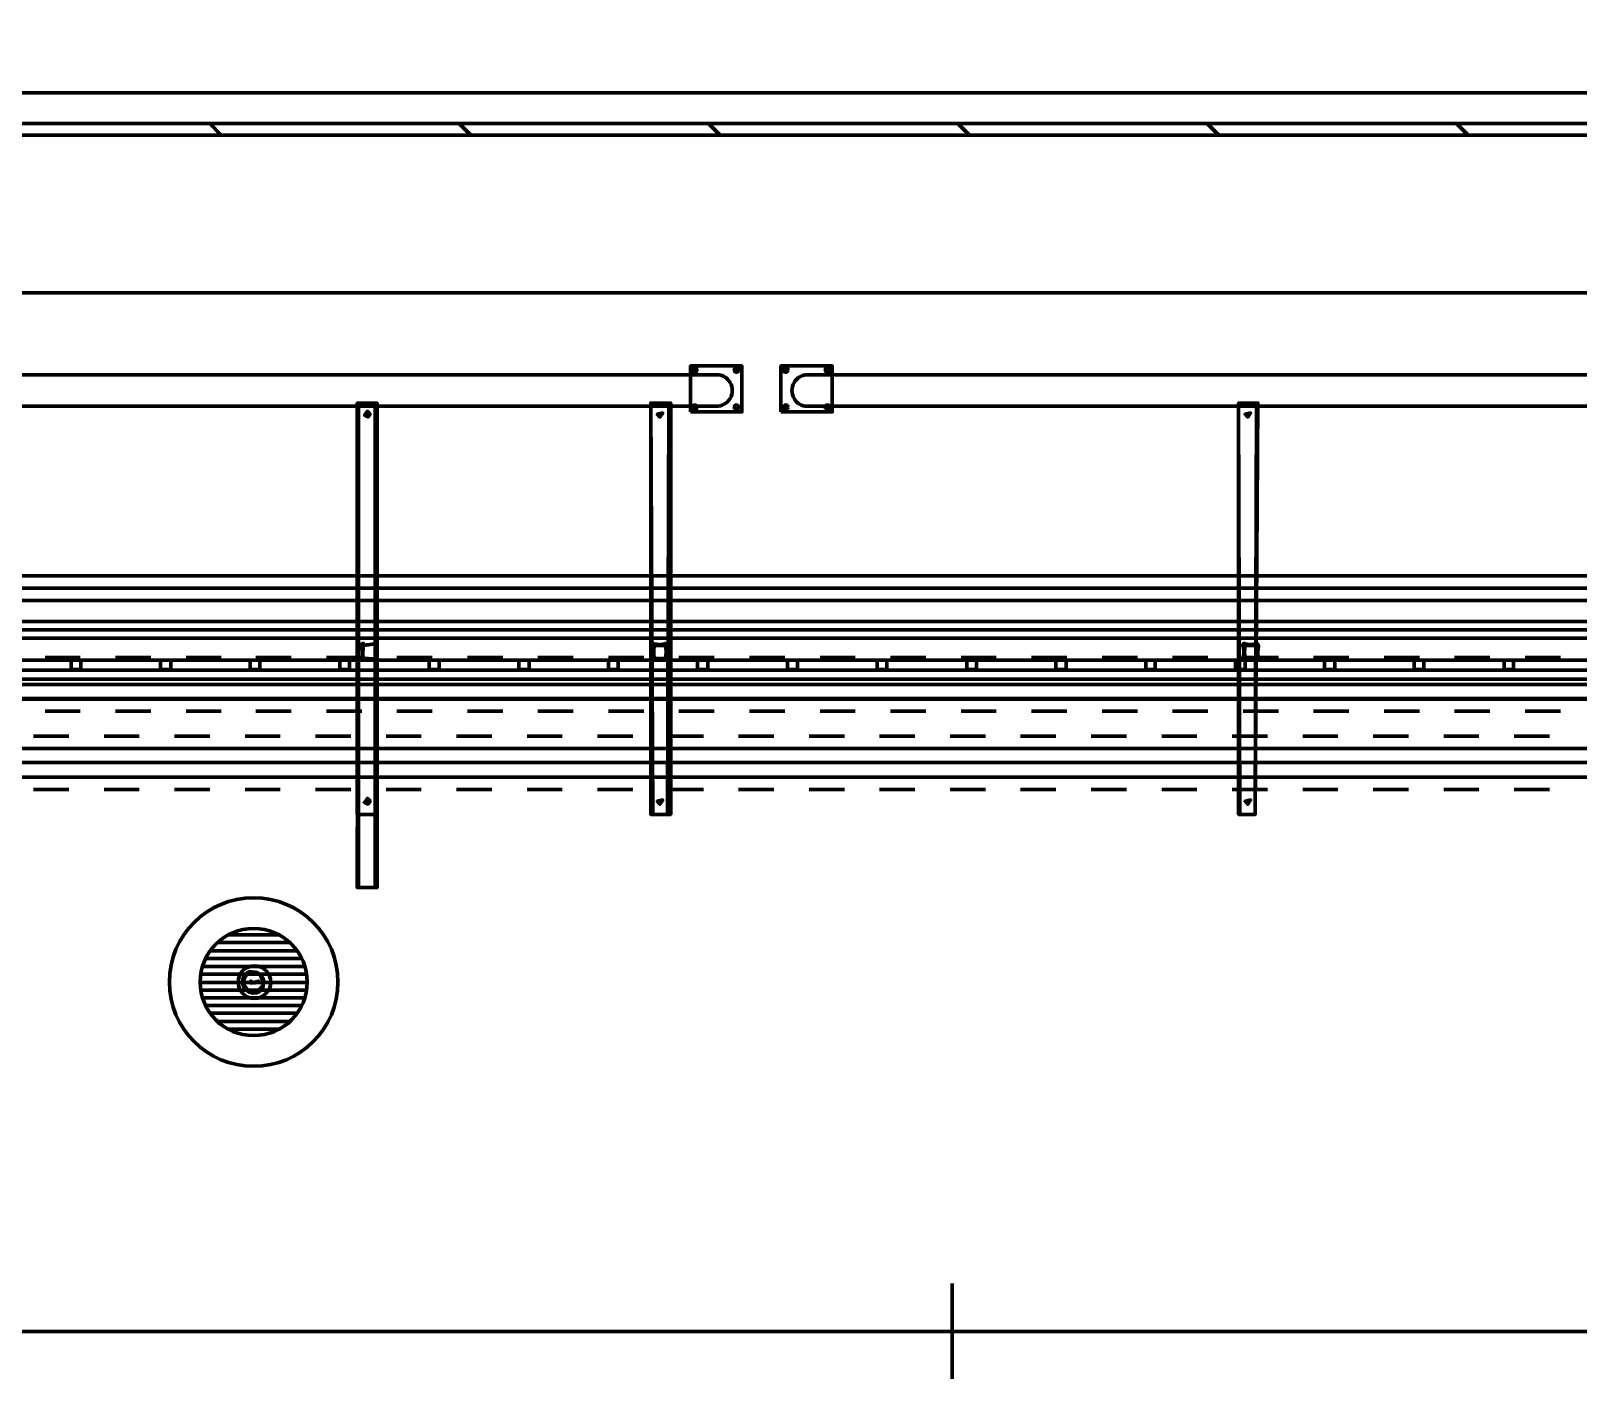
# Model space of a CAD drawing. Extents: x 0 to 1153, y 0 to 816.
# Drawn here: x 271.18 to 296.72, y 556.39 to 578.5 of the extents above; entities that cross this region are included whole.
import ezdxf

# ---------------------------------------------------------------- set-up
doc = ezdxf.new("R2010")
doc.units = 0
doc.header["$MEASUREMENT"] = 0
for name, color, linetype in [('Arch', 7, 'Continuous'), ('EQUIPMENTS', 7, 'Continuous'), ('Hatch', 7, 'Continuous'), ('PIPE', 7, 'Continuous')]:
    doc.layers.add(name, color=color, linetype=linetype)

msp = doc.modelspace()

# ---------------------------------------------------------------- linework, layer by layer
at = {"layer": 'Arch', "color": 11, "linetype": 'Continuous', "lineweight": 211}
for p, q in [((274.32, 576.781), (274.129, 576.972)), ((278.437, 576.781), (278.246, 576.972)), ((282.554, 576.781), (282.363, 576.972)), ((286.671, 576.781), (286.48, 576.972)), ((290.788, 576.781), (290.597, 576.972)), ((294.905, 576.781), (294.714, 576.972)), ((917.988, 574.178), (110.871, 574.178))]:
    msp.add_line(p, q, dxfattribs=at)
for points in [[(113.961, 576.972), (487.701, 576.972), (487.701, 638.81), (487.892, 638.81), (683.154, 638.81), (683.154, 638.609), (683.154, 383.254), (870.49, 383.254), (870.49, 383.053), (683.154, 383.053), (682.964, 383.064), (487.892, 383.064), (487.701, 383.064), (487.701, 454.3), (113.961, 454.3)], [(232.177, 577.48), (233.669, 577.48), (233.669, 577.511), (193.601, 577.511), (232.918, 577.511), (233.669, 577.511), (233.669, 577.48), (494.834, 577.48)], [(494.834, 577.48), (232.177, 577.48)], [(113.961, 576.781), (487.701, 576.781), (487.701, 454.501), (113.961, 454.501)]]:
    msp.add_lwpolyline(points, dxfattribs=at)
for points in [[(282.067, 572.209), (282.067, 572.971), (282.914, 572.971), (282.914, 572.209)], [(283.559, 572.209), (283.559, 572.971), (284.406, 572.971), (284.406, 572.209)]]:
    msp.add_lwpolyline(points, close=True, dxfattribs=at)
for points in [[(282.719, 572.432, 0.273528), (282.719, 572.696, 0.273698), (282.501, 572.823), (267.596, 572.822), (267.541, 572.812), (267.491, 572.791), (267.435, 572.75), (267.392, 572.695, 0.273764), (267.392, 572.432, 0.273636), (267.61, 572.304), (282.487, 572.303, 0.273617)], [(299.102, 572.431, 0.273528), (299.103, 572.696, 0.273689), (298.884, 572.823), (284.007, 572.824, 0.273688), (283.776, 572.695, 0.273765), (283.776, 572.432, 0.273608), (283.993, 572.304), (298.87, 572.304, 0.273607)]]:
    msp.add_lwpolyline(points, format="xyb", close=True, dxfattribs=at)
for centre in [(282.136, 572.902), (282.824, 572.902), (283.639, 572.902), (284.327, 572.902), (282.136, 572.288), (282.824, 572.288), (283.639, 572.288), (284.327, 572.288)]:
    msp.add_circle(centre, 0.037, dxfattribs=at)
at = {"layer": 'EQUIPMENTS', "color": 251, "linetype": 'Continuous', "lineweight": 211}
for p, q in [((286.385, 557.816), (286.385, 534.607)), ((645.329, 557.022), (113.961, 557.022))]:
    msp.add_line(p, q, dxfattribs=at)
at = {"layer": 'Hatch', "color": 3, "linetype": 'Continuous', "lineweight": 211}
msp.add_line((276.585, 572.357), (276.617, 572.357), dxfattribs=at)
at = {"layer": 'Hatch', "color": 5, "linetype": 'Continuous', "lineweight": 211}
for p, q in [((477.414, 567.796), (113.961, 567.796)), ((274.436, 563.573), (275.294, 563.573)), ((274.14, 563.309), (275.579, 563.309)), ((274.257, 563.446), (275.474, 563.446)), ((274.013, 563.054), (275.706, 563.054)), ((274.066, 563.182), (275.664, 563.182)), ((273.981, 562.79), (275.749, 562.79)), ((273.992, 562.927), (275.738, 562.927)), ((273.992, 562.663), (275.738, 562.663)), ((274.013, 562.536), (275.706, 562.536)), ((274.066, 562.409), (275.664, 562.409)), ((274.14, 562.282), (275.579, 562.282)), ((274.257, 562.144), (275.474, 562.144)), ((274.436, 562.017), (275.294, 562.017))]:
    msp.add_line(p, q, dxfattribs=at)
at = {"layer": 'Hatch', "color": 3, "linetype": 'Continuous', "lineweight": 211}
for points in [[(276.86, 572.357), (276.564, 572.357), (276.86, 572.357), (276.617, 572.357), (276.564, 572.357), (276.86, 572.357), (276.617, 572.357), (276.892, 572.357), (276.564, 572.357), (276.86, 572.357), (276.86, 564.356), (276.892, 572.357), (276.892, 564.356), (276.585, 564.356), (276.585, 572.357), (276.564, 564.356), (276.585, 572.357), (276.585, 565.563), (276.564, 572.357), (276.564, 565.563), (276.86, 565.563), (276.86, 572.357), (276.892, 565.563)], [(276.648, 568.351), (276.66, 568.367), (276.663, 568.367), (276.627, 568.351), (276.634, 568.373), (276.655, 568.387), (276.661, 568.388), (276.648, 568.351), (276.651, 568.361), (276.66, 568.367), (276.663, 568.367), (276.627, 568.351), (276.634, 568.373), (276.664, 568.388)], [(276.865, 568.363), (276.871, 568.353), (276.866, 568.387), (276.886, 568.371), (276.892, 568.354), (276.865, 568.363), (276.87, 568.355), (276.871, 568.353), (276.855, 568.367), (276.864, 568.364), (276.855, 568.388), (276.864, 568.387), (276.855, 568.367), (276.864, 568.364), (276.855, 568.388), (276.877, 568.381), (276.891, 568.36), (276.892, 568.354), (276.871, 568.346), (276.892, 568.145), (276.871, 568.346), (276.866, 568.115), (276.858, 568.113), (276.86, 568.134), (276.648, 568.145), (276.669, 568.357), (276.86, 568.378), (276.638, 568.346), (276.669, 568.113), (276.86, 568.134), (276.648, 568.145), (276.669, 568.357), (276.86, 568.378), (276.638, 568.346), (276.669, 568.113), (276.892, 568.145)], [(281.443, 568.351), (281.453, 568.367), (281.457, 568.367), (281.421, 568.351), (281.429, 568.373), (281.447, 568.387), (281.455, 568.388), (281.443, 568.351), (281.446, 568.361), (281.453, 568.367), (281.457, 568.367), (281.421, 568.351), (281.429, 568.373), (281.458, 568.388)], [(281.649, 568.367), (281.664, 568.356), (281.665, 568.353), (281.649, 568.388), (281.671, 568.381), (281.684, 568.363), (281.686, 568.354), (281.649, 568.367), (281.658, 568.364), (281.664, 568.356), (281.665, 568.353), (281.649, 568.388), (281.671, 568.381), (281.684, 568.363), (281.686, 568.354), (281.453, 568.346), (281.464, 568.134), (281.675, 568.145), (281.686, 568.346), (281.654, 568.113), (281.432, 568.145), (281.464, 568.378), (281.675, 568.346), (281.654, 568.134), (281.453, 568.145), (281.464, 568.357), (281.654, 568.378), (281.432, 568.346), (281.464, 568.113), (281.686, 568.145)], [(291.2, 568.351), (291.212, 568.367), (291.215, 568.367), (291.179, 568.351), (291.186, 568.373), (291.207, 568.387), (291.213, 568.388), (291.2, 568.351), (291.203, 568.361), (291.212, 568.367), (291.215, 568.367), (291.179, 568.351), (291.186, 568.373), (291.216, 568.388)], [(291.407, 568.367), (291.422, 568.356), (291.423, 568.353), (291.407, 568.388), (291.429, 568.381), (291.443, 568.36), (291.444, 568.354), (291.407, 568.367), (291.416, 568.364), (291.422, 568.356), (291.423, 568.353), (291.407, 568.388), (291.429, 568.381), (291.443, 568.36), (291.444, 568.354), (291.2, 568.346), (291.222, 568.134), (291.423, 568.145), (291.444, 568.346), (291.412, 568.113), (291.19, 568.145), (291.222, 568.378), (291.423, 568.346), (291.412, 568.134), (291.2, 568.145), (291.222, 568.357), (291.412, 568.378), (291.19, 568.346), (291.222, 568.113), (291.444, 568.145)], [(276.664, 568.134), (276.649, 568.147), (276.648, 568.149), (276.664, 568.113), (276.642, 568.12), (276.629, 568.139), (276.627, 568.147), (276.664, 568.134), (276.655, 568.138), (276.649, 568.147), (276.648, 568.149), (276.664, 568.113), (276.642, 568.12), (276.627, 568.15)], [(276.871, 568.15), (276.86, 568.135), (276.856, 568.135), (276.892, 568.15), (276.885, 568.129), (276.864, 568.114), (276.858, 568.113), (276.871, 568.15), (276.868, 568.141), (276.86, 568.135), (276.856, 568.135), (276.892, 568.15), (276.866, 568.115)], [(281.458, 568.134), (281.443, 568.147), (281.443, 568.149), (281.458, 568.113), (281.437, 568.12), (281.422, 568.141), (281.422, 568.147), (281.458, 568.134), (281.449, 568.138), (281.443, 568.147), (281.443, 568.149), (281.458, 568.113), (281.437, 568.12), (281.421, 568.15)], [(281.665, 568.15), (281.653, 568.135), (281.65, 568.135), (281.686, 568.15), (281.679, 568.129), (281.658, 568.114), (281.652, 568.113), (281.665, 568.15), (281.662, 568.141), (281.653, 568.135), (281.65, 568.135), (281.686, 568.15), (281.679, 568.129), (281.649, 568.113)], [(291.216, 568.134), (291.201, 568.147), (291.2, 568.149), (291.216, 568.113), (291.194, 568.12), (291.181, 568.139), (291.179, 568.147), (291.216, 568.134), (291.207, 568.138), (291.201, 568.147), (291.2, 568.149), (291.216, 568.113), (291.194, 568.12), (291.179, 568.15)], [(291.423, 568.15), (291.412, 568.135), (291.408, 568.135), (291.444, 568.15), (291.437, 568.129), (291.416, 568.114), (291.41, 568.113), (291.423, 568.15), (291.42, 568.141), (291.412, 568.135), (291.408, 568.135), (291.444, 568.15), (291.437, 568.129), (291.407, 568.113)]]:
    msp.add_lwpolyline(points, close=True, dxfattribs=at)
for points in [[(276.775, 572.172), (276.743, 572.127), (276.684, 572.154), (276.775, 572.172), (276.732, 572.22), (276.684, 572.154), (276.775, 572.172), (276.743, 572.127), (276.684, 572.154), (276.68, 572.168)], [(281.686, 565.563), (281.411, 565.563), (281.739, 565.563), (281.411, 565.563), (281.686, 565.563), (281.707, 572.357), (281.739, 565.563), (281.739, 572.357), (281.411, 572.357), (281.411, 565.563), (281.411, 572.357), (281.443, 565.563)], [(281.686, 572.357), (281.411, 572.357), (281.686, 572.357), (281.739, 572.357), (281.443, 572.357)], [(281.517, 572.172), (281.607, 572.194), (281.517, 572.172), (281.56, 572.125), (281.607, 572.194), (281.517, 572.172), (281.607, 572.194), (281.607, 572.194)], [(291.391, 565.563), (291.116, 565.563), (291.391, 565.563), (291.116, 565.563), (291.391, 565.563), (291.412, 572.357), (291.391, 565.563), (291.433, 572.357), (291.116, 572.357), (291.116, 565.563), (291.116, 572.357), (291.137, 565.563)], [(291.391, 572.357), (291.116, 572.357), (291.433, 572.357), (291.116, 572.357)], [(291.222, 572.172), (291.312, 572.194), (291.222, 572.172), (291.265, 572.125), (291.312, 572.194), (291.222, 572.172), (291.312, 572.194), (291.312, 572.194)], [(276.775, 565.78), (276.743, 565.735), (276.684, 565.761), (276.775, 565.78), (276.732, 565.827), (276.684, 565.761), (276.775, 565.78), (276.743, 565.735), (276.684, 565.761), (276.68, 565.776)], [(281.517, 565.78), (281.607, 565.802), (281.517, 565.78), (281.56, 565.732), (281.607, 565.802), (281.517, 565.78), (281.607, 565.802), (281.607, 565.802)], [(291.222, 565.78), (291.312, 565.802), (291.222, 565.78), (291.265, 565.732), (291.312, 565.802), (291.222, 565.78), (291.312, 565.802), (291.312, 565.802)], [(276.617, 565.563), (276.892, 565.563), (276.617, 565.563), (276.564, 565.563), (276.86, 565.563)], [(276.617, 564.356), (276.892, 564.356), (276.617, 564.356), (276.564, 564.356), (276.86, 564.356)]]:
    msp.add_lwpolyline(points, dxfattribs=at)
at = {"layer": 'Hatch', "color": 5, "linetype": 'Continuous', "lineweight": 211}
for points in [[(113.961, 568.113), (477.414, 568.113), (477.414, 567.468), (477.414, 568.113), (477.414, 567.468), (113.961, 567.468), (477.414, 567.468), (477.414, 568.113), (113.961, 568.113), (477.414, 568.113)], [(271.843, 567.955), (272.002, 567.955), (272.002, 568.113), (271.843, 568.113), (271.843, 567.955), (272.002, 567.955), (272.002, 568.113), (271.843, 568.113)], [(273.315, 567.955), (273.484, 567.955), (273.484, 568.113), (273.315, 568.113), (273.315, 567.955), (273.484, 567.955), (273.484, 568.113), (273.315, 568.113)], [(274.796, 567.955), (274.955, 567.955), (274.955, 568.113), (274.796, 568.113), (274.796, 567.955), (274.955, 567.955), (274.955, 568.113), (274.796, 568.113)], [(276.278, 567.955), (276.437, 567.955), (276.437, 568.113), (276.278, 568.113), (276.278, 567.955), (276.437, 567.955), (276.437, 568.113), (276.278, 568.113)], [(277.749, 567.955), (277.918, 567.955), (277.918, 568.113), (277.749, 568.113), (277.749, 567.955), (277.918, 567.955), (277.918, 568.113), (277.749, 568.113)], [(279.231, 567.955), (279.4, 567.955), (279.4, 568.113), (279.231, 568.113), (279.231, 567.955), (279.4, 567.955), (279.4, 568.113), (279.231, 568.113)], [(280.712, 567.955), (280.871, 567.955), (280.871, 568.113), (280.712, 568.113), (280.712, 567.955), (280.871, 567.955), (280.871, 568.113), (280.712, 568.113)], [(282.183, 567.955), (282.353, 567.955), (282.353, 568.113), (282.183, 568.113), (282.183, 567.955), (282.353, 567.955), (282.353, 568.113), (282.183, 568.113)], [(283.665, 567.955), (283.834, 567.955), (283.834, 568.113), (283.665, 568.113), (283.665, 567.955), (283.834, 567.955), (283.834, 568.113), (283.665, 568.113)], [(285.147, 567.955), (285.306, 567.955), (285.306, 568.113), (285.147, 568.113), (285.147, 567.955), (285.306, 567.955), (285.306, 568.113), (285.147, 568.113)], [(286.628, 567.955), (286.787, 567.955), (286.787, 568.113), (286.628, 568.113), (286.628, 567.955), (286.787, 567.955), (286.787, 568.113), (286.628, 568.113)], [(288.1, 567.955), (288.269, 567.955), (288.269, 568.113), (288.1, 568.113), (288.1, 567.955), (288.269, 567.955), (288.269, 568.113), (288.1, 568.113)], [(289.581, 567.955), (289.74, 567.955), (289.74, 568.113), (289.581, 568.113), (289.581, 567.955), (289.74, 567.955), (289.74, 568.113), (289.581, 568.113)], [(291.063, 567.955), (291.222, 567.955), (291.222, 568.113), (291.063, 568.113), (291.063, 567.955), (291.222, 567.955), (291.222, 568.113), (291.063, 568.113)], [(292.534, 567.955), (292.703, 567.955), (292.703, 568.113), (292.534, 568.113), (292.534, 567.955), (292.703, 567.955), (292.703, 568.113), (292.534, 568.113)], [(294.016, 567.955), (294.174, 567.955), (294.174, 568.113), (294.016, 568.113), (294.016, 567.955), (294.174, 567.955), (294.174, 568.113), (294.016, 568.113)], [(295.497, 567.955), (295.656, 567.955), (295.656, 568.113), (295.497, 568.113), (295.497, 567.955), (295.656, 567.955), (295.656, 568.113), (295.497, 568.113)], [(477.414, 567.468), (478.388, 567.468), (477.414, 567.468), (477.414, 567.637), (477.414, 567.468), (113.961, 567.468)]]:
    msp.add_lwpolyline(points, close=True, dxfattribs=at)
msp.add_lwpolyline([(274.854, 562.959), (274.906, 562.951), (274.961, 562.92), (274.994, 562.882), (275.018, 562.795), (275.01, 562.743), (274.979, 562.688), (274.93, 562.649), (274.868, 562.632), (274.815, 562.636), (274.758, 562.663), (274.722, 562.698), (274.699, 562.743), (274.758, 562.663), (274.815, 562.636), (274.868, 562.632), (274.93, 562.649), (275.01, 562.743), (275.018, 562.795), (275.006, 562.859), (274.961, 562.92), (274.906, 562.951), (274.854, 562.959), (274.906, 562.951), (274.987, 562.892), (275.018, 562.795), (275.01, 562.743), (275.004, 562.686), (274.952, 562.638), (274.899, 562.615), (274.839, 562.611), (274.782, 562.625), (274.723, 562.664), (274.684, 562.723), (274.67, 562.78), (274.675, 562.84), (274.697, 562.893), (274.745, 562.945), (274.796, 562.971), (274.854, 562.959), (274.796, 562.971), (274.745, 562.945), (274.697, 562.893), (274.675, 562.84), (274.67, 562.78), (274.684, 562.723), (274.723, 562.664), (274.782, 562.625), (274.839, 562.611), (274.899, 562.615), (274.952, 562.638), (275.004, 562.686), (275.01, 562.743), (275.018, 562.795), (275.01, 562.743), (275.004, 562.686), (274.952, 562.638), (274.899, 562.615), (274.839, 562.611), (274.782, 562.625), (274.723, 562.664), (274.684, 562.723), (274.67, 562.78), (274.675, 562.84), (274.67, 562.78), (274.684, 562.723), (274.723, 562.664), (274.782, 562.625), (274.839, 562.611), (274.899, 562.615), (274.952, 562.638), (275.004, 562.686), (275.01, 562.743), (275.018, 562.795), (275.01, 562.743), (274.951, 562.663), (274.906, 562.64), (274.854, 562.631), (274.803, 562.64), (274.758, 562.663), (274.722, 562.698), (274.699, 562.743), (274.675, 562.84), (274.697, 562.893), (274.734, 562.936), (274.782, 562.966), (274.854, 562.959), (274.906, 562.951), (274.961, 562.92), (274.994, 562.882), (275.018, 562.795), (275.01, 562.743), (274.979, 562.688), (274.93, 562.649), (274.868, 562.632), (274.815, 562.636), (274.758, 562.663), (274.722, 562.698), (274.699, 562.743), (274.758, 562.663), (274.815, 562.636), (274.868, 562.632), (274.93, 562.649), (275.01, 562.743), (275.018, 562.795), (275.006, 562.859), (274.961, 562.92), (274.906, 562.951), (274.854, 562.959), (274.906, 562.951), (274.987, 562.892), (275.018, 562.795), (275.01, 562.743), (275.004, 562.686), (274.952, 562.638), (274.899, 562.615), (274.839, 562.611), (274.782, 562.625), (274.723, 562.664), (274.684, 562.723), (274.67, 562.78), (274.675, 562.84), (274.697, 562.893), (274.745, 562.945), (274.796, 562.971), (274.854, 562.959), (274.796, 562.971), (274.745, 562.945), (274.697, 562.893), (274.675, 562.84), (274.67, 562.78), (274.684, 562.723), (274.723, 562.664), (274.782, 562.625), (274.839, 562.611), (274.899, 562.615), (274.952, 562.638), (275.004, 562.686), (275.01, 562.743), (275.018, 562.795), (275.01, 562.743), (275.004, 562.686), (274.952, 562.638), (274.899, 562.615), (274.839, 562.611), (274.782, 562.625), (274.723, 562.664), (274.684, 562.723), (274.67, 562.78), (274.675, 562.84), (274.67, 562.78), (274.684, 562.723), (274.723, 562.664), (274.782, 562.625), (274.839, 562.611), (274.899, 562.615), (274.952, 562.638), (275.004, 562.686), (275.01, 562.743), (275.018, 562.795), (275.01, 562.743), (274.951, 562.663), (274.906, 562.64), (274.854, 562.631), (274.803, 562.64), (274.758, 562.663), (274.722, 562.698), (274.699, 562.743), (274.675, 562.84), (274.697, 562.893), (274.734, 562.936), (274.782, 562.966), (274.854, 562.959), (274.906, 562.951), (274.961, 562.92), (274.994, 562.882), (275.018, 562.795), (275.01, 562.743), (274.979, 562.688), (274.93, 562.649), (274.868, 562.632), (274.815, 562.636), (274.758, 562.663), (274.722, 562.698), (274.699, 562.743), (274.758, 562.663), (274.815, 562.636), (274.868, 562.632), (274.93, 562.649), (275.01, 562.743), (275.018, 562.795), (275.006, 562.859), (274.961, 562.92), (274.906, 562.951), (274.854, 562.959), (274.906, 562.951), (274.987, 562.892), (275.018, 562.795), (275.01, 562.743), (275.004, 562.686), (274.952, 562.638), (274.899, 562.615), (274.839, 562.611), (274.782, 562.625), (274.723, 562.664), (274.684, 562.723), (274.67, 562.78), (274.675, 562.84), (274.697, 562.893), (274.745, 562.945), (274.796, 562.971), (274.854, 562.959), (274.796, 562.971), (274.745, 562.945), (274.697, 562.893), (274.675, 562.84), (274.67, 562.78), (274.684, 562.723), (274.723, 562.664), (274.782, 562.625), (274.839, 562.611), (274.899, 562.615), (274.952, 562.638), (275.004, 562.686), (275.01, 562.743), (275.018, 562.795), (275.01, 562.743), (275.004, 562.686), (274.952, 562.638), (274.899, 562.615), (274.839, 562.611), (274.782, 562.625), (274.723, 562.664), (274.684, 562.723), (274.67, 562.78), (274.675, 562.84), (274.67, 562.78), (274.684, 562.723), (274.723, 562.664), (274.782, 562.625), (274.839, 562.611), (274.899, 562.615), (274.952, 562.638), (275.004, 562.686), (275.01, 562.743), (275.018, 562.795), (275.01, 562.743), (274.951, 562.663), (274.906, 562.64), (274.854, 562.631), (274.803, 562.64), (274.758, 562.663), (274.722, 562.698), (274.699, 562.743), (274.675, 562.84), (274.697, 562.893), (274.734, 562.936), (274.782, 562.966), (274.854, 562.959), (274.906, 562.951), (274.961, 562.92), (274.994, 562.882), (275.018, 562.795), (275.01, 562.743), (274.979, 562.688), (274.93, 562.649), (274.868, 562.632), (274.815, 562.636), (274.758, 562.663), (274.722, 562.698), (274.699, 562.743), (274.758, 562.663), (274.815, 562.636), (274.868, 562.632), (274.93, 562.649), (275.01, 562.743), (275.018, 562.795), (275.006, 562.859), (274.961, 562.92), (274.906, 562.951), (274.854, 562.959), (274.906, 562.951), (274.987, 562.892), (275.018, 562.795), (275.01, 562.743), (275.004, 562.686), (274.952, 562.638), (274.899, 562.615), (274.839, 562.611), (274.782, 562.625), (274.723, 562.664), (274.684, 562.723), (274.67, 562.78), (274.675, 562.84), (274.697, 562.893), (274.745, 562.945), (274.796, 562.971), (274.854, 562.959), (274.796, 562.971), (274.745, 562.945), (274.697, 562.893), (274.675, 562.84), (274.67, 562.78), (274.684, 562.723), (274.723, 562.664), (274.782, 562.625), (274.839, 562.611), (274.899, 562.615), (274.952, 562.638), (275.004, 562.686), (275.01, 562.743), (275.018, 562.795), (275.01, 562.743), (275.004, 562.686), (274.952, 562.638), (274.899, 562.615), (274.839, 562.611), (274.782, 562.625), (274.723, 562.664), (274.684, 562.723), (274.67, 562.78), (274.675, 562.84), (274.67, 562.78), (274.684, 562.723), (274.723, 562.664), (274.782, 562.625), (274.839, 562.611), (274.899, 562.615), (274.952, 562.638), (275.004, 562.686), (275.01, 562.743), (275.018, 562.795), (275.01, 562.743), (274.951, 562.663), (274.906, 562.64), (274.854, 562.631), (274.803, 562.64), (274.758, 562.663), (274.722, 562.698), (274.699, 562.743), (274.675, 562.84), (274.697, 562.893), (274.734, 562.936), (274.782, 562.966), (274.854, 562.959), (274.906, 562.951), (274.961, 562.92), (274.994, 562.882), (275.018, 562.795), (274.961, 562.92), (274.906, 562.951), (274.854, 562.959, 0.414189), (274.69, 562.795, -0.414189), (274.854, 562.959, -0.414281), (275.018, 562.795, 0.414281), (274.854, 562.959, 0.414189), (274.69, 562.795, -0.414189), (274.854, 562.959, -0.414281), (275.018, 562.795, 0.414281), (274.854, 562.959, 0.414189), (274.69, 562.795, -0.414189), (274.854, 562.959, -0.414281), (275.018, 562.795, 0.414281), (274.854, 562.959, 0.414189), (274.69, 562.795, -0.414189), (274.854, 562.959, -0.414281), (275.018, 562.795, 0.414281), (274.854, 562.959, 0.414189), (274.69, 562.795), (274.699, 562.743), (274.722, 562.698), (274.758, 562.663), (274.803, 562.64), (274.854, 562.631), (274.906, 562.64), (274.951, 562.663), (275.01, 562.743), (275.01, 562.743), (275.018, 562.795)], format="xyb", dxfattribs=at)
msp.add_lwpolyline([(274.934, 562.811), (274.87, 562.779), (274.934, 562.811), (274.807, 562.779), (274.934, 562.811), (274.87, 562.779), (274.934, 562.811), (274.87, 562.779), (274.934, 562.811), (274.87, 562.779), (274.807, 562.811), (274.87, 562.779), (274.87, 562.779)], dxfattribs=at)
for centre, radius in [((274.854, 562.795), 1.392), ((274.854, 562.795), 0.884), ((274.866, 562.794), 0.269)]:
    msp.add_circle(centre, radius, dxfattribs=at)
at = {"layer": 'PIPE', "color": 152, "linetype": 'Continuous', "lineweight": 211}
for p, q in [((271.992, 568.156), (271.41, 568.156)), ((273.156, 568.156), (272.574, 568.156)), ((274.32, 568.156), (273.738, 568.156)), ((275.474, 568.156), (274.892, 568.156)), ((276.638, 568.156), (276.056, 568.156)), ((277.802, 568.156), (277.22, 568.156)), ((278.966, 568.156), (278.384, 568.156)), ((280.13, 568.156), (279.548, 568.156)), ((281.294, 568.156), (280.712, 568.156)), ((282.459, 568.156), (281.876, 568.156)), ((283.623, 568.156), (283.041, 568.156)), ((284.787, 568.156), (284.205, 568.156)), ((285.951, 568.156), (285.369, 568.156)), ((287.115, 568.156), (286.533, 568.156)), ((288.279, 568.156), (287.697, 568.156)), ((289.444, 568.156), (288.861, 568.156)), ((290.608, 568.156), (290.026, 568.156)), ((291.772, 568.156), (291.19, 568.156)), ((292.936, 568.156), (292.354, 568.156)), ((294.1, 568.156), (293.518, 568.156)), ((295.264, 568.156), (294.682, 568.156)), ((296.429, 568.156), (295.846, 568.156)), ((271.41, 567.267), (271.992, 567.267)), ((272.574, 567.267), (273.156, 567.267)), ((273.738, 567.267), (274.32, 567.267)), ((274.892, 567.267), (275.474, 567.267)), ((276.056, 567.267), (276.638, 567.267)), ((277.22, 567.267), (277.802, 567.267)), ((278.384, 567.267), (278.966, 567.267)), ((279.548, 567.267), (280.13, 567.267)), ((280.712, 567.267), (281.294, 567.267)), ((281.876, 567.267), (282.459, 567.267)), ((283.041, 567.267), (283.623, 567.267)), ((284.205, 567.267), (284.787, 567.267)), ((285.369, 567.267), (285.951, 567.267)), ((286.533, 567.267), (287.115, 567.267)), ((287.697, 567.267), (288.279, 567.267)), ((288.861, 567.267), (289.444, 567.267)), ((290.026, 567.267), (290.608, 567.267)), ((291.19, 567.267), (291.772, 567.267)), ((292.354, 567.267), (292.936, 567.267)), ((293.518, 567.267), (294.1, 567.267)), ((294.682, 567.267), (295.264, 567.267)), ((295.846, 567.267), (296.429, 567.267))]:
    msp.add_line(p, q, dxfattribs=at)
at = {"layer": 'PIPE', "color": 171, "linetype": 'Continuous', "lineweight": 211}
for p, q in [((271.801, 566.854), (271.219, 566.854)), ((272.965, 566.854), (272.383, 566.854)), ((274.129, 566.854), (273.547, 566.854)), ((275.294, 566.854), (274.712, 566.854)), ((276.458, 566.854), (275.876, 566.854)), ((277.622, 566.854), (277.04, 566.854)), ((278.786, 566.854), (278.204, 566.854)), ((279.95, 566.854), (279.368, 566.854)), ((281.115, 566.854), (280.532, 566.854)), ((282.279, 566.854), (281.697, 566.854)), ((283.443, 566.854), (282.861, 566.854)), ((284.607, 566.854), (284.025, 566.854)), ((285.771, 566.854), (285.189, 566.854)), ((286.935, 566.854), (286.353, 566.854)), ((288.1, 566.854), (287.517, 566.854)), ((289.264, 566.854), (288.682, 566.854)), ((290.428, 566.854), (289.846, 566.854)), ((291.592, 566.854), (291.01, 566.854)), ((292.756, 566.854), (292.174, 566.854)), ((293.92, 566.854), (293.338, 566.854)), ((295.084, 566.854), (294.502, 566.854)), ((296.249, 566.854), (295.667, 566.854)), ((271.219, 565.975), (271.801, 565.975)), ((272.383, 565.975), (272.965, 565.975)), ((273.547, 565.975), (274.129, 565.975)), ((274.712, 565.975), (275.294, 565.975)), ((275.876, 565.975), (276.458, 565.975)), ((277.04, 565.975), (277.622, 565.975)), ((278.204, 565.975), (278.786, 565.975)), ((279.368, 565.975), (279.95, 565.975)), ((280.532, 565.975), (281.115, 565.975)), ((281.697, 565.975), (282.279, 565.975)), ((282.861, 565.975), (283.443, 565.975)), ((284.025, 565.975), (284.607, 565.975)), ((285.189, 565.975), (285.771, 565.975)), ((286.353, 565.975), (286.935, 565.975)), ((287.517, 565.975), (288.1, 565.975)), ((288.682, 565.975), (289.264, 565.975)), ((289.846, 565.975), (290.428, 565.975)), ((291.01, 565.975), (291.592, 565.975)), ((292.174, 565.975), (292.756, 565.975)), ((293.338, 565.975), (293.92, 565.975)), ((294.502, 565.975), (295.084, 565.975)), ((295.667, 565.975), (296.249, 565.975))]:
    msp.add_line(p, q, dxfattribs=at)
at = {"layer": 'PIPE', "color": 3, "linetype": 'Continuous', "lineweight": 211}
msp.add_lwpolyline([(113.961, 569.489), (480.96, 569.521), (481.076, 569.489), (481.452, 569.5, -0.414281), (481.648, 569.304, 0.414281), (481.405, 569.494), (481.349, 569.47), (481.294, 569.42), (481.266, 569.366), (481.256, 569.304, 0.414185), (481.457, 569.098), (481.076, 569.076), (480.96, 569.098), (113.961, 569.098)], format="xyb", dxfattribs=at)
for points in [[(481.457, 568.791), (481.457, 566.663), (481.457, 568.791), (481.457, 569.299), (480.96, 569.299), (113.961, 569.299), (480.96, 569.299)], [(113.961, 568.473), (480.504, 568.473), (480.504, 568.748), (480.61, 568.78), (480.504, 568.748), (113.961, 568.748)], [(113.961, 568.611), (480.504, 568.611), (113.961, 568.611)]]:
    msp.add_lwpolyline(points, dxfattribs=at)
at = {"layer": 'PIPE', "color": 142, "linetype": 'Continuous', "lineweight": 211}
msp.add_lwpolyline([(113.961, 567.478), (480.653, 567.478), (480.653, 567.944), (113.961, 567.944)], dxfattribs=at)
at = {"layer": 'PIPE', "color": 162, "linetype": 'Continuous', "lineweight": 211}
msp.add_lwpolyline([(113.961, 567.711), (480.653, 567.711), (113.961, 567.711)], dxfattribs=at)
at = {"layer": 'PIPE', "color": 161, "linetype": 'Continuous', "lineweight": 211}
msp.add_lwpolyline([(113.961, 566.177), (479.118, 566.177), (479.118, 566.653), (113.961, 566.653)], dxfattribs=at)
at = {"layer": 'PIPE', "color": 181, "linetype": 'Continuous', "lineweight": 211}
msp.add_lwpolyline([(113.961, 566.42), (479.118, 566.42), (113.961, 566.42)], dxfattribs=at)

doc.saveas('drawing.dxf')
